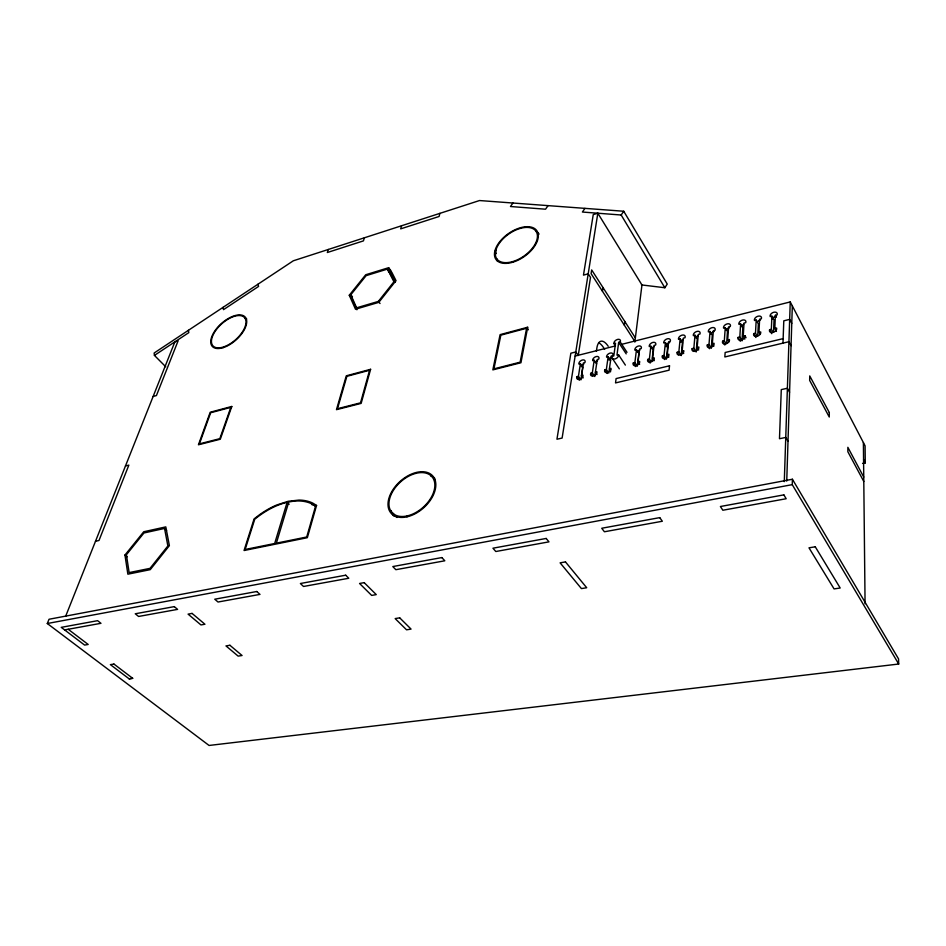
<?xml version="1.0" encoding="UTF-8"?>
<svg xmlns="http://www.w3.org/2000/svg" width="946" height="946" viewBox="0 0 946 946"><rect width="100%" height="100%" fill="white"/><g stroke="black" fill="none" stroke-linecap="round" stroke-linejoin="round"><path stroke-width="1.42" d="M898.7 664.033L792.251 484.648L792.405 479.244L49.038 619.252L47.3 623.52L209.066 745.46L898.7 664.033L898.558 658.936L792.405 479.244M786.741 481.076L792.322 305.913M784.293 481.62L790.253 301.928L622.149 344.226M782.981 343.126L783.796 320.824L789.673 319.381L791.767 323.355M773.532 331.798L774.029 320.103L771.912 316.165L770.186 316.591A3.867 2.519 -27.8 0 1 773.804 312.251A3.867 2.519 -27.8 0 1 777.127 314.864L775.389 315.302L774.833 328.463L776.441 331.431M772.941 332.271L771.333 329.326L771.912 316.165M760.028 334.293L758.952 332.342L759.614 319.216L761.341 318.79A3.843 2.495 -28.3 0 0 758.089 316.177A3.843 2.495 -28.3 0 0 754.47 320.493L756.185 320.067L758.337 323.97L757.734 335.629M757.107 336.114L755.487 333.181L756.185 320.067M742.102 339.413L742.811 327.801L740.635 323.922L738.932 324.348A3.808 2.471 -28.9 0 1 742.551 320.055A3.808 2.471 -28.9 0 1 745.732 322.657L744.029 323.083L743.237 336.161L744.88 339.07M742.019 340.867L739.819 337.001L740.635 323.922M728.81 341.873L727.699 339.945L728.609 326.914L730.288 326.488A3.784 2.448 -29.5 0 0 727.178 323.887A3.784 2.448 -29.5 0 0 723.572 328.156L725.251 327.742L727.462 331.585L726.646 343.161M725.996 343.646L724.317 340.773L725.251 327.742M711.262 348.305L712.279 335.333L710.044 331.514L708.388 331.928A3.749 2.424 -30.1 0 1 711.983 327.671A3.749 2.424 -30.1 0 1 715.022 330.284L713.367 330.698L712.338 343.694L713.84 346.236M710.505 347.04L708.992 344.498L710.044 331.514M698.68 349.914L697.155 347.383L698.29 334.435L699.934 334.033A3.725 2.4 -30.6 0 0 696.954 331.419A3.725 2.4 -30.6 0 0 693.359 335.664L695.003 335.251L697.273 339.035L696.138 351.971L693.844 348.199L695.003 335.251M683.674 353.544L682.137 351.049L683.379 338.136L684.999 337.734A3.689 2.377 -31.2 0 0 682.09 335.132A3.689 2.377 -31.2 0 0 678.507 339.342L680.127 338.94L682.421 342.7L681.179 355.59L678.861 351.841L680.127 338.94M665.416 342.594L667.734 346.319L666.386 359.173L664.045 355.448L665.416 342.594L663.808 342.996A3.666 2.365 -31.7 0 1 667.379 338.798A3.666 2.365 -31.7 0 1 670.229 341.4L668.621 341.802L667.273 354.667L668.834 357.15M651.912 361.289L653.201 349.902L650.86 346.212L649.275 346.603A3.642 2.341 -32.2 0 1 652.835 342.428A3.642 2.341 -32.2 0 1 655.625 345.03L654.041 345.42L652.586 358.238L654.159 360.698M650.966 361.478L649.382 359.019L650.86 346.212M639.65 364.222L638.053 361.786L639.602 349.003L641.175 348.613A3.618 2.318 -32.8 0 0 638.444 346.023A3.618 2.318 -32.8 0 0 634.884 350.174L636.457 349.784L638.834 353.449L637.285 366.208L634.884 362.555L636.457 349.784M634.849 342.003L641.956 284.971L597.825 213.217L593.248 214.612L583.469 275.132L588.211 273.796L590.517 277.355L578.243 355.495L575.795 351.959L570.852 353.213L556.946 439.216L562.113 438.069L597.825 213.217M624.336 325.188L624.821 321.498M627.009 352.35L620.233 342.003L618.66 342.405L616.958 355.152L618.53 354.762L625.377 365.097M608.999 371.695L611.211 356.051L612.748 355.672A3.571 2.27 -33.8 0 0 610.135 353.083A3.571 2.27 -33.8 0 0 606.587 357.198L608.124 356.819L610.548 360.426M608.798 373.102L606.362 369.496L608.124 356.819M592.326 372.913L594.183 360.272L592.669 360.651A3.548 2.247 -34.3 0 1 596.205 356.559A3.548 2.247 -34.3 0 1 598.759 359.137L597.233 359.515L594.786 376.484L592.326 372.913L590.789 373.292L592.444 375.668M596.394 351.179L596.82 348.27A21.273 8.159 76.4 0 1 608.207 346.26M602.436 291.238L602.992 287.537M583.126 377.927L581.471 375.562L583.41 362.957L584.912 362.578A3.524 2.235 -34.7 0 0 582.417 360A3.524 2.235 -34.7 0 0 578.893 364.068L580.395 363.702L582.854 367.249L580.927 379.843L578.444 376.295L580.395 363.702M439.914 213.358L439.098 216.48L400.666 228.873L401.553 225.763M287.123 502.338L274.671 543.501L245.144 549.484L254.746 519.224A64.328 38.431 -46 0 1 282.464 503.603L287.123 502.338L289.121 504.324M364.364 237.801L363.43 240.887L327.316 252.523L328.309 249.472M230.812 407.371L219.815 438.672L199.417 443.875L210.662 412.752L231.534 407.17M65.593 616.414L174.868 341.861L178.085 340.879L156.421 395.558L153.122 396.48M641.459 284.912L664.849 287.738L667.237 284.072L623.721 211.242L479.516 200.54L293.331 260.789L154.139 353.012L154.423 355.4L165.751 366.776M584.935 208.368L582.393 212.034L621.179 215.014L623.721 211.242M548.053 205.625L545.546 209.208L510.462 206.512L512.957 203.023M378.353 301.407L393.914 281.79L387.529 269.066L366.137 275.653L350.789 294.785L356.618 307.817L378.353 301.407L380.032 303.5M388.617 267.706L395.475 281.317L378.802 302.353L355.495 309.224L349.275 295.235L365.712 274.754L388.617 267.706L391.076 270.852L388.38 271.679M124.955 555.042L143.745 531.747L165.798 526.887L169.393 545.641L150.248 569.658L127.864 574.187L124.955 555.042L127.071 556.839M154.423 355.4L188.798 332.637L188.431 330.296M495.775 251.08L494.793 251.376L496.354 253.623M125.463 465.976L128.857 465.113L98.987 540.485L95.499 541.254M615.491 345.881L613.978 343.587L615.539 343.185L613.8 355.933L612.239 356.323A3.642 2.33 -33.6 0 0 614.924 358.972A3.642 2.33 -33.6 0 0 618.53 354.762M575.144 356.063L615.03 346.023M666.126 346.709L667.734 346.319M579.413 380.209L576.93 376.674L578.444 376.295M581.471 375.562L582.996 375.195A3.548 2.27 -35 0 1 579.437 379.322A3.548 2.27 -35 0 1 576.93 376.674M607.261 373.469L604.813 369.874L606.362 369.496M609.461 368.751L611.01 368.372A3.595 2.318 -34 0 1 607.438 372.535A3.595 2.318 -34 0 1 604.813 369.874M635.7 366.587L633.312 362.933L634.884 362.555M638.053 361.786L639.638 361.396A3.642 2.353 -33 0 1 636.055 365.605A3.642 2.353 -33 0 1 633.312 362.933M650.162 363.098L647.785 359.409L649.382 359.019M652.586 358.238L654.194 357.848A3.666 2.377 -32.4 0 1 650.6 362.082A3.666 2.377 -32.4 0 1 647.785 359.409M664.766 359.563L662.425 355.85L664.045 355.448M667.273 354.667L668.905 354.265A3.701 2.4 -31.9 0 1 665.298 358.522A3.701 2.4 -31.9 0 1 662.425 355.85M678.779 354.738L677.23 352.243L678.861 351.841M682.137 351.049L683.769 350.647A3.725 2.424 -31.3 0 1 680.162 354.916A3.725 2.424 -31.3 0 1 677.23 352.243M693.725 351.108L692.188 348.601L693.844 348.199M697.155 347.383L698.81 346.981A3.749 2.448 -30.8 0 1 695.192 351.273A3.749 2.448 -30.8 0 1 692.188 348.601M709.595 348.719L707.324 344.912L708.992 344.498M712.338 343.694L714.017 343.28A3.772 2.471 -30.2 0 1 710.399 347.596A3.772 2.471 -30.2 0 1 707.324 344.912M724.861 345.018L722.626 341.187L724.317 340.773M727.699 339.945L729.401 339.531A3.808 2.495 -29.6 0 1 725.771 343.871A3.808 2.495 -29.6 0 1 722.626 341.187M740.316 341.281L738.105 337.415L739.819 337.001M743.237 336.161L744.951 335.747L746.051 337.687M755.937 337.497L753.761 333.607L755.487 333.181M758.952 332.342L760.679 331.916A3.867 2.542 -28.4 0 1 757.037 336.291A3.867 2.542 -28.4 0 1 753.761 333.607M771.735 333.678L769.595 329.74L771.333 329.326M774.833 328.463L776.595 328.037A3.902 2.566 -27.8 0 1 772.941 332.436A3.902 2.566 -27.8 0 1 769.595 329.74M783.146 338.621L725.156 352.491L724.837 356.949L788.929 341.719L791.057 345.68M164.545 528.447L143.958 532.976L126.409 554.734L129.141 572.59L150.024 568.357L167.88 545.96L164.545 528.447L166.614 530.28M862.563 463.41L865.271 462.901L865.082 445.826L790.253 301.928M47.3 623.52L792.251 484.648M64.612 629.918L100.962 623.308L97.604 620.682L61.242 627.352L84.62 645.089L88.179 644.463L68.195 629.267M129.094 678.814L132.617 678.27M349.275 295.235L351.806 298.321L356.914 309.768M350.789 294.785L352.48 296.831M387.529 269.066L395.109 282.405M526.756 327.493L528.4 329.787M597.032 374.557L595.389 372.168L596.926 371.802A3.571 2.294 -34.5 0 1 593.367 375.952A3.571 2.294 -34.5 0 1 590.789 373.292M594.183 360.272L596.63 363.855M612.44 358.546L619.323 368.845M618.66 342.405L626.205 353.887M634.908 341.577L591.096 273.642L591.676 269.941L635.357 337.899M621.179 215.014L664.849 287.738M788.006 441.344L785.759 437.442L779.48 438.719L781.278 389.61L787.391 388.25L789.579 392.2M863.745 477.08L847.853 447.316L847.864 451.75L863.793 481.49M775.389 315.302L776.441 317.277M863.568 459.661L865.271 462.901M391.703 272.093L396.078 280.761M258.022 284.19L258.554 286.437L223.504 309.649L223.055 307.355M863.391 442.574L865.07 603.808M598.617 342.759A21.238 8.218 76.4 0 1 604.624 349.358M610.418 369.401A21.238 8.218 76.4 0 1 610.537 371.896M744.951 335.747A3.831 2.519 -29 0 1 741.309 340.099A3.831 2.519 -29 0 1 738.105 337.415M772.433 318.861A3.855 2.519 -27.7 0 1 775.909 316.2M757.32 321.877A3.831 2.495 -28.3 0 1 760.229 320.091M741.274 326.571A3.796 2.471 -28.9 0 1 743.639 324.324M725.96 330.355A3.772 2.448 -29.4 0 1 729.378 327.73M710.813 334.092A3.737 2.424 -30 0 1 714.206 331.49M695.83 337.805A3.713 2.4 -30.6 0 1 698.16 335.594M680.742 342.31A3.689 2.389 -31.1 0 1 683.331 339.271M666.351 345.089A3.654 2.365 -31.7 0 1 669.685 342.523M651.853 348.672A3.63 2.341 -32.2 0 1 654.147 346.496M637.509 352.219A3.607 2.318 -32.7 0 1 639.803 350.055M613.978 343.587A3.618 2.282 -33.4 0 1 617.561 339.425A3.618 2.282 -33.4 0 1 620.233 342.003M608.999 360.036A3.559 2.27 -33.7 0 1 611.554 357.056M595.389 362.625A3.536 2.259 -34.2 0 1 597.647 360.497M581.352 366.859A3.512 2.235 -34.7 0 1 583.895 363.914M311.565 504.478A65.806 39.472 -46.1 0 1 315.787 506.145M396.989 517.462A26.772 17.016 -42 0 1 393.288 513.323M433.966 479.114A26.772 17.016 -42 0 1 435.432 480.781M393.666 515.948A27.883 17.726 -42 0 1 391.218 510.544M430.714 475.897A27.883 17.726 -42 0 1 434.758 478.345M497.572 261.403A24.915 13.965 -35.2 0 1 496.91 258.956M536.311 231.64A24.915 13.965 -35.2 0 1 539.09 234.1M244.813 318.081A22.018 11.021 -41.8 0 1 246.681 318.932M829.311 412.562L829.264 417.032L809.658 380.41L809.741 375.917L829.311 412.562M669.52 365.795L669.07 370.193L615.527 382.917L616.094 378.577L669.52 365.795M495.905 250.063L495.337 254.238A23.969 13.386 -35.2 0 0 525.751 254.746A23.969 13.386 -35.2 0 0 529.512 227.596A23.969 13.386 -35.2 0 0 495.905 250.063M527.691 327.245L520.939 362.744L492.831 369.886L500.091 334.636L527.691 327.245M526.615 328.274L520.146 362.176L493.93 368.857L500.836 335.156L526.615 328.274M369.579 370.264L360.532 402.83L337.497 408.696L346.875 376.331L369.579 370.264M370.607 369.295L361.147 403.398L336.457 409.677L346.283 375.81L370.607 369.295M315.562 506.134L306.717 536.997L276.362 543.158L288.778 501.971L293.319 501.226A64.328 38.431 -46 0 1 315.562 506.134M316.567 505.412L307.332 537.706L244.044 550.525L254.096 518.881L259.606 514.671A65.972 39.413 -46 0 1 276.811 504.951L288.223 501.274L298.983 500.079A65.972 39.413 -46 0 1 312.807 503.13L316.567 505.412M231.794 406.461L220.3 439.228L198.424 444.797L210.201 412.231L231.794 406.461M174.301 606.623L135.266 613.777L138.589 616.461L177.588 609.378L174.301 606.623M256.768 591.51L214.766 599.208L218.018 602.023L259.973 594.395L256.768 591.51M345.68 575.203L300.367 583.516L303.524 586.473L348.79 578.254L345.68 575.203M441.841 557.572L392.803 566.559L395.842 569.693L444.821 560.789L441.841 557.572M546.173 538.451L492.925 548.207L495.81 551.518L548.976 541.857L546.173 538.451M659.74 517.628L601.727 528.258L604.423 531.77L662.342 521.246L659.74 517.628M783.856 494.876L720.391 506.512L722.862 510.237L786.185 498.731L783.856 494.876M192.073 613.41L188.088 614.131L200.954 624.928L204.927 624.242L192.073 613.41M364.186 582.641L359.551 583.469L371.66 595.412L376.272 594.62L364.186 582.641M565.471 561.912L560.103 562.835L581.423 588.589L586.709 587.738L565.471 561.912M815.263 546.8L808.984 547.817L834.076 588.909L840.19 588.01L815.263 546.8M229.913 645.278L225.976 645.917L238.132 656.11L242.058 655.507L229.913 645.278M399.709 617.844L395.144 618.578L406.544 629.811L411.072 629.102L399.709 617.844M113.946 664.057L110.398 664.636L129.188 678.885L132.724 678.341L113.946 664.057M407.017 516.823A27.954 17.702 -42 0 0 434.64 478.877A27.954 17.702 -42 0 0 394.104 488.018A27.954 17.702 -42 0 0 407.017 516.823M513.134 262.113A24.974 13.942 -35.2 0 0 536.808 230.658A24.974 13.942 -35.2 0 0 499.24 242.353A24.974 13.942 -35.2 0 0 513.134 262.113M223.02 347.69A22.065 10.997 -41.8 0 0 246.362 319.109A22.065 10.997 -41.8 0 0 216.788 328.333A22.065 10.997 -41.8 0 0 223.02 347.69M407.182 515.913A26.843 16.993 -42 0 0 433.729 479.492A26.843 16.993 -42 0 0 394.813 488.242A26.843 16.993 -42 0 0 407.182 515.913M226.579 345.739A21.179 10.548 -41.8 0 0 244.647 317.738A21.179 10.548 -41.8 0 0 214.943 331.632A21.179 10.548 -41.8 0 0 226.579 345.739"/></g></svg>
